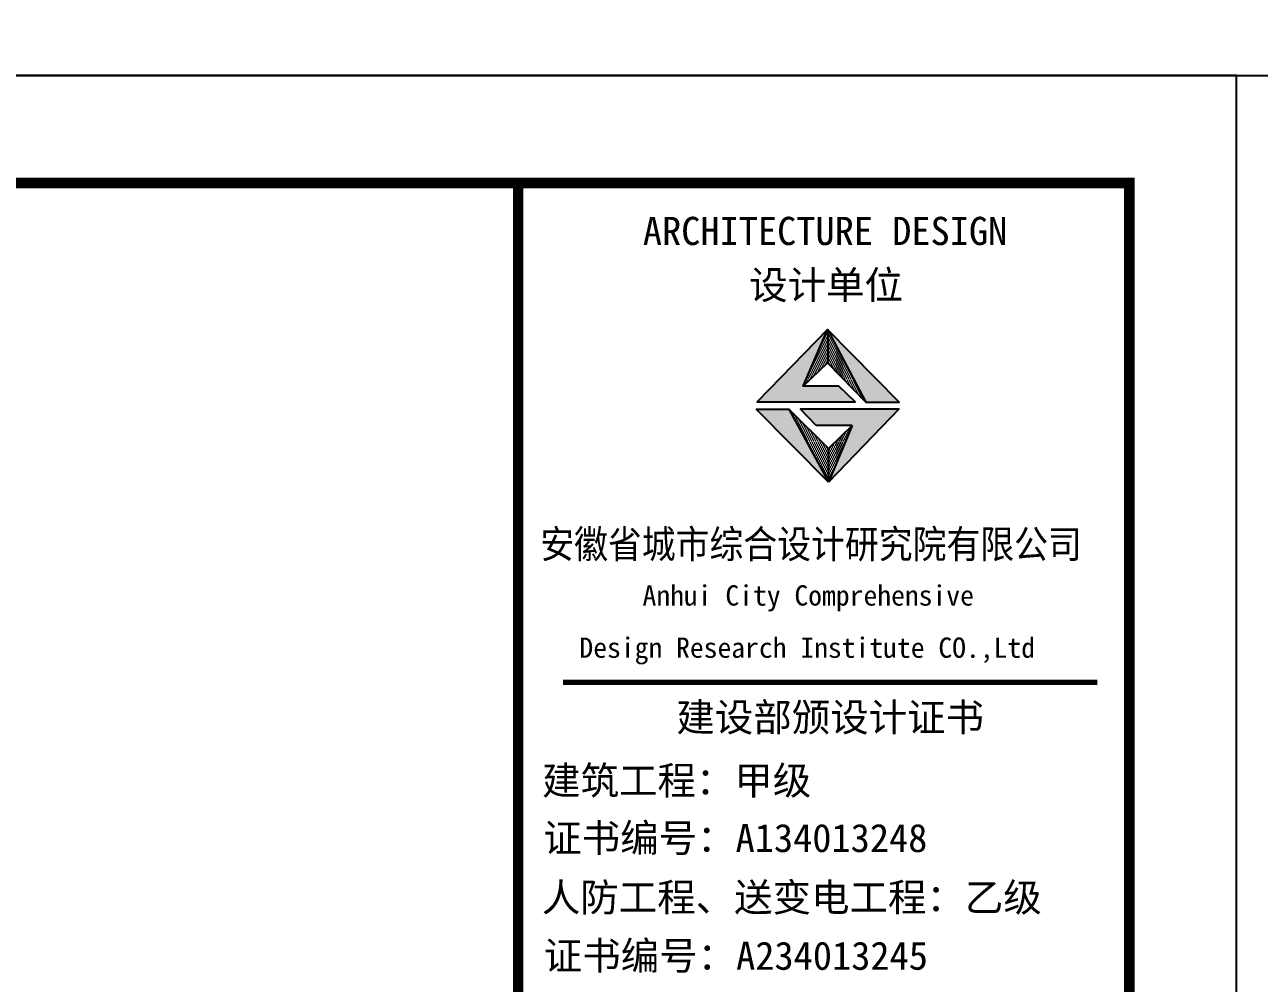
# Model space of a CAD drawing. Extents: x 69728788 to 150676229, y 20164216 to 43663798.
# Drawn here: x 75345154 to 75368179, y 20429439 to 20447316 of the extents above; entities that cross this region are included whole.
import ezdxf

# ---------------------------------------------------------------- set-up
doc = ezdxf.new("R2010")
doc.units = 0
doc.header["$LTSCALE"] = 1000
doc.header["$MEASUREMENT"] = 0
doc.layers.get('0').update_dxf_attribs({"linetype": 'CONTINUOUS'})
for name, color, linetype in [('A_DE_DETAIL_3', 144, 'CONTINUOUS'), ('PUB_TEXT', 7, 'CONTINUOUS'), ('PUB_TITLE', 4, 'CONTINUOUS'), ('图框', 253, 'CONTINUOUS')]:
    doc.layers.add(name, color=color, linetype=linetype)
doc.styles.add('黑体', font='simhei.ttf', dxfattribs={"width": 0.6, "height": 4.3})

msp = doc.modelspace()

# ---------------------------------------------------------------- hatches: boundary and pattern name
for points in [[(75359670, 20440578), (75360126, 20441634), (75358813, 20440285), (75360641, 20440285), (75360337, 20440578)], [(75360843, 20440279), (75361462, 20440279), (75360126, 20441634)]]:
    msp.add_hatch(color=1).paths.add_polyline_path(points)
at = {"layer": 'A_DE_DETAIL_3'}
for points in [[(75359405, 20440149), (75358798, 20440149), (75360143, 20438782)], [(75359614, 20440153), (75359912, 20439840), (75360589, 20439840), (75360143, 20438782), (75361463, 20440153)]]:
    msp.add_hatch(color=1, dxfattribs=at).paths.add_polyline_path(points)
at = {"layer": 'PUB_TEXT'}
h = msp.add_hatch(dxfattribs=at)
h.set_pattern_fill('DOTS', color=256, scale=600.000003, angle=360, style=0)
h.set_pattern_definition([(360, (70801399.875, 22163733.623), (18.7500001, 37.5000002), [0, -37.5000002])])
h.paths.add_polyline_path([(75360143, 20438782), (75360143, 20439412), (75359405, 20440149)])
h.paths.add_polyline_path([(75360589, 20439840), (75360143, 20439412), (75360143, 20438782)])
h.paths.add_polyline_path([(75360126, 20441634), (75360126, 20441013), (75360843, 20440279)])
h.paths.add_polyline_path([(75360126, 20441013), (75360126, 20441634), (75359670, 20440578)])

# ---------------------------------------------------------------- linework, layer by layer
for p, q in [((75359670, 20440578), (75360126, 20441634)), ((75360126, 20441634), (75360843, 20440279)), ((75360143, 20438782), (75358798, 20440149)), ((75358798, 20440149), (75359405, 20440149)), ((75358798, 20440149), (75359405, 20440149)), ((75360143, 20439412), (75359405, 20440149)), ((75359614, 20440153), (75361463, 20440153)), ((75359912, 20439840), (75359614, 20440153)), ((75361463, 20440153), (75360143, 20438782)), ((75360589, 20439840), (75359912, 20439840)), ((75360143, 20439412), (75360589, 20439840)), ((75360589, 20439840), (75360143, 20438782)), ((75360143, 20438782), (75360143, 20439412)), ((75360143, 20438782), (75360143, 20439412))]:
    msp.add_line(p, q)
for points in [[(75360337, 20440578), (75359670, 20440578), (75360126, 20441013), (75360843, 20440279), (75361462, 20440279), (75360126, 20441634), (75358813, 20440285), (75360641, 20440285), (75360337, 20440578)], [(75360126, 20441634), (75360126, 20441013)]]:
    msp.add_lwpolyline(points)
at = {"layer": 'A_DE_DETAIL_3', "color": 1}
for p, q in [((75360143, 20438782), (75358798, 20440149)), ((75359405, 20440149), (75360143, 20438782))]:
    msp.add_line(p, q, dxfattribs=at)
at = {"layer": 'PUB_TITLE'}
for points in [[(75219157, 20446366), (75387357, 20446366), (75387357, 20565166), (75219157, 20565166)], [(75219157, 20362366), (75367757, 20362366), (75367757, 20446366), (75219157, 20446366)]]:
    msp.add_lwpolyline(points, close=True, dxfattribs=at)
at = {"layer": 'PUB_TITLE', "const_width": 200}
msp.add_lwpolyline([(75224157, 20364366), (75365757, 20364366), (75365757, 20444366), (75224157, 20444366)], close=True, dxfattribs=at)
at = {"layer": '图框', "color": 4}
msp.add_line((75354357, 20444366), (75354357, 20364366), dxfattribs=at)
for points, const_width in [([(75354357, 20444366), (75354357, 20364366)], 197), ([(75355196, 20435054), (75365156, 20435054)], 99.6)]:
    msp.add_lwpolyline(points, dxfattribs=dict(at, const_width=const_width))
at = {"layer": '图框', "color": 4, "const_width": 197}
msp.add_lwpolyline([(75354357, 20444366), (75365757, 20444366), (75365757, 20364366), (75354357, 20364366)], close=True, dxfattribs=at)
msp.add_lwpolyline([(75354357, 20444366), (75365757, 20444366), (75365757, 20364366), (75354357, 20364366)], close=True, dxfattribs=at)

# ---------------------------------------------------------------- texts
at = {"layer": '图框', "color": 4, "style": '黑体'}
for s, height, p in [('ARCHITECTURE DESIGN', 525.89, (75356682, 20443207)), ('设计单位', 525.9, (75358665, 20442199)), ('Anhui City Comprehensive ', 378.48, (75356677, 20436483)), (' Design Research Institute CO.,Ltd', 378.48, (75355242, 20435509)), ('建设部颁设计证书', 525.9, (75357307, 20434137)), (' 建筑工程：甲级', 525.9, (75354445, 20432958)), ('证书编号：A134013248', 525.89, (75354825, 20431887)), ('人防工程、送变电工程：乙级', 525.89, (75354798, 20430779)), ('证书编号：A234013245', 525.89, (75354835, 20429691))]:
    msp.add_text(s, height=height, dxfattribs=at).set_placement(p)
at = {"layer": '图框', "color": 4, "style": '黑体', "width": 0.88}
msp.add_text('安徽省城市综合设计研究院有限公司', height=525.89, dxfattribs=at).set_placement((75354769, 20437367))

doc.saveas('drawing.dxf')
